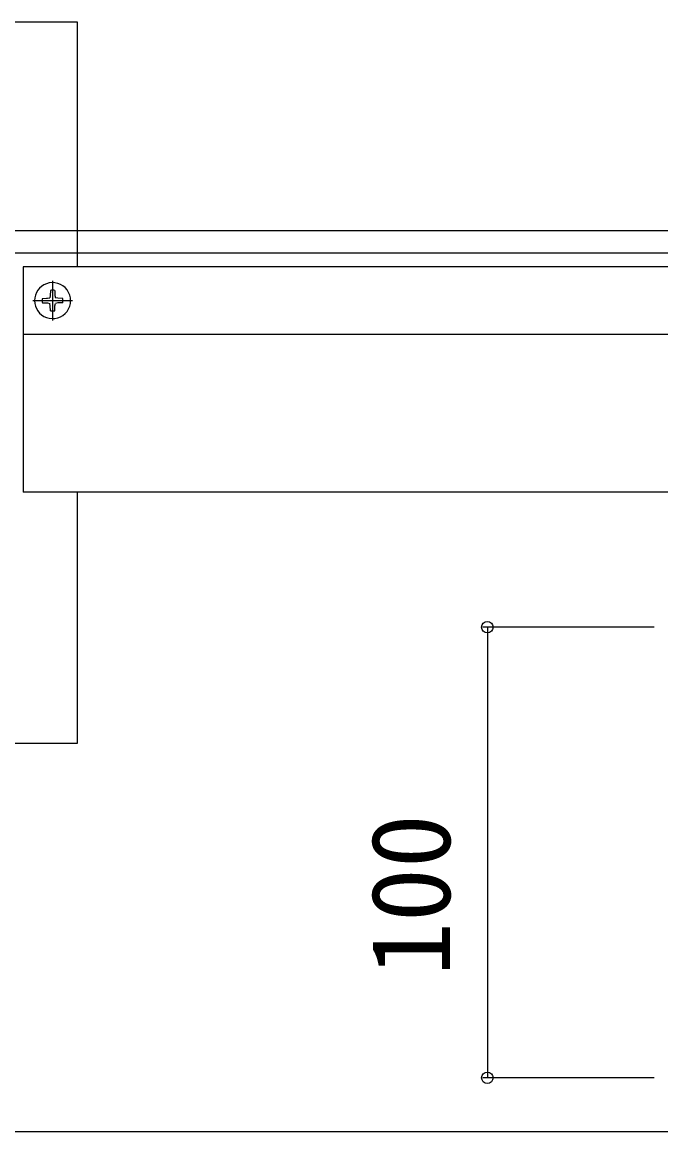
# Model space of a CAD drawing. Units: millimetres, scale not verified. Extents: x -1050 to 1050, y -1566 to 1557.
# Drawn here: x -665.9 to -524.2, y 71.1 to 317.4 of the extents above; entities that cross this region are included whole.
import ezdxf
from ezdxf.enums import TextEntityAlignment as Align

# ---------------------------------------------------------------- set-up
doc = ezdxf.new("R2010")
doc.units = ezdxf.units.MM
doc.header["$LTSCALE"] = 8
for name, color, linetype in [('0-3_YKK_12', 2, 'Continuous'), ('0-4_YKK_13', 4, 'Continuous'), ('0-6_YKK_D', 6, 'Continuous')]:
    doc.layers.add(name, color=color, linetype=linetype)
doc.styles.add('ＭＳ ゴシック', font='')
doc.styles.get('ＭＳ ゴシック').set_extended_font_data('MS Gothic')

msp = doc.modelspace()

# ---------------------------------------------------------------- linework, layer by layer
at = {"layer": '0-3_YKK_12'}
for p, q in [((-665.675, 263.058), (-665.675, 213.058)), ((-247.675, 263.058), (-665.675, 263.058)), ((-247.675, 248.058), (-665.675, 248.058)), ((-247.675, 213.058), (-665.675, 213.058))]:
    msp.add_line(p, q, dxfattribs=at)
for points in [[(-1.175, 271.058), (-801.175, 271.058), (-804.175, 271.058)], [(-1.175, 266.058), (-801.175, 266.058), (-804.175, 266.058)], [(-497.672, 71.058), (-801.175, 71.058), (-804.175, 71.058)]]:
    msp.add_lwpolyline(points, dxfattribs=at)
at = {"layer": '0-4_YKK_13'}
for p, q in [((-659.175, 259.958), (-659.175, 251.158)), ((-660.312, 256.078), (-659.795, 256.178)), ((-659.694, 256.695), (-659.795, 256.178)), ((-659.675, 257.803), (-659.694, 256.695)), ((-658.675, 257.803), (-658.656, 256.695)), ((-658.656, 256.695), (-658.555, 256.178)), ((-658.038, 256.078), (-658.555, 256.178)), ((-663.575, 255.558), (-654.775, 255.558)), ((-660.312, 255.039), (-659.795, 254.939)), ((-659.694, 254.421), (-659.795, 254.939)), ((-659.675, 253.313), (-659.694, 254.421)), ((-658.675, 253.313), (-658.656, 254.421)), ((-658.656, 254.421), (-658.555, 254.939)), ((-658.038, 255.039), (-658.555, 254.939)), ((-656.93, 256.058), (-658.038, 256.078)), ((-656.93, 255.058), (-658.038, 255.039))]:
    msp.add_line(p, q, dxfattribs=at)
for points in [[(-653.675, 263.058), (-653.675, 317.358), (-683.675, 317.358), (-683.675, 278.858)], [(-661.42, 256.058), (-660.547, 256.074), (-660.312, 256.078)], [(-661.42, 255.058), (-660.547, 255.043), (-660.312, 255.039)], [(-683.675, 244.858), (-683.675, 157.358), (-653.675, 157.358), (-653.675, 213.058)]]:
    msp.add_lwpolyline(points, dxfattribs=at)
for radius, start, end in [(4, 110.06212, 249.93788), (4, 249.93788, 110.06212), (2.3, 77.44414, 102.55586), (2.3, 167.44414, 192.55586), (2.3, 347.44414, 12.55586), (2.3, 257.44414, 282.55586)]:
    msp.add_arc((-659.175, 255.558), radius, start, end, dxfattribs=at)
at = {"layer": '0-6_YKK_D'}
for p, q in [((-525.672, 183.058), (-563.672, 183.058)), ((-562.672, 183.058), (-562.672, 83.058)), ((-525.672, 83.058), (-563.672, 83.058))]:
    msp.add_line(p, q, dxfattribs=at)
for centre in [(-562.672, 183.058), (-562.672, 83.058)]:
    msp.add_circle(centre, 1.275, dxfattribs=at)

# ---------------------------------------------------------------- texts
at = {"layer": '0-6_YKK_D', "style": 'ＭＳ ゴシック'}
msp.add_text('100', height=17.6, rotation=90, dxfattribs=at).set_placement((-565.672, 105.649), align=Align.BOTTOM_LEFT)

doc.saveas('drawing.dxf')
